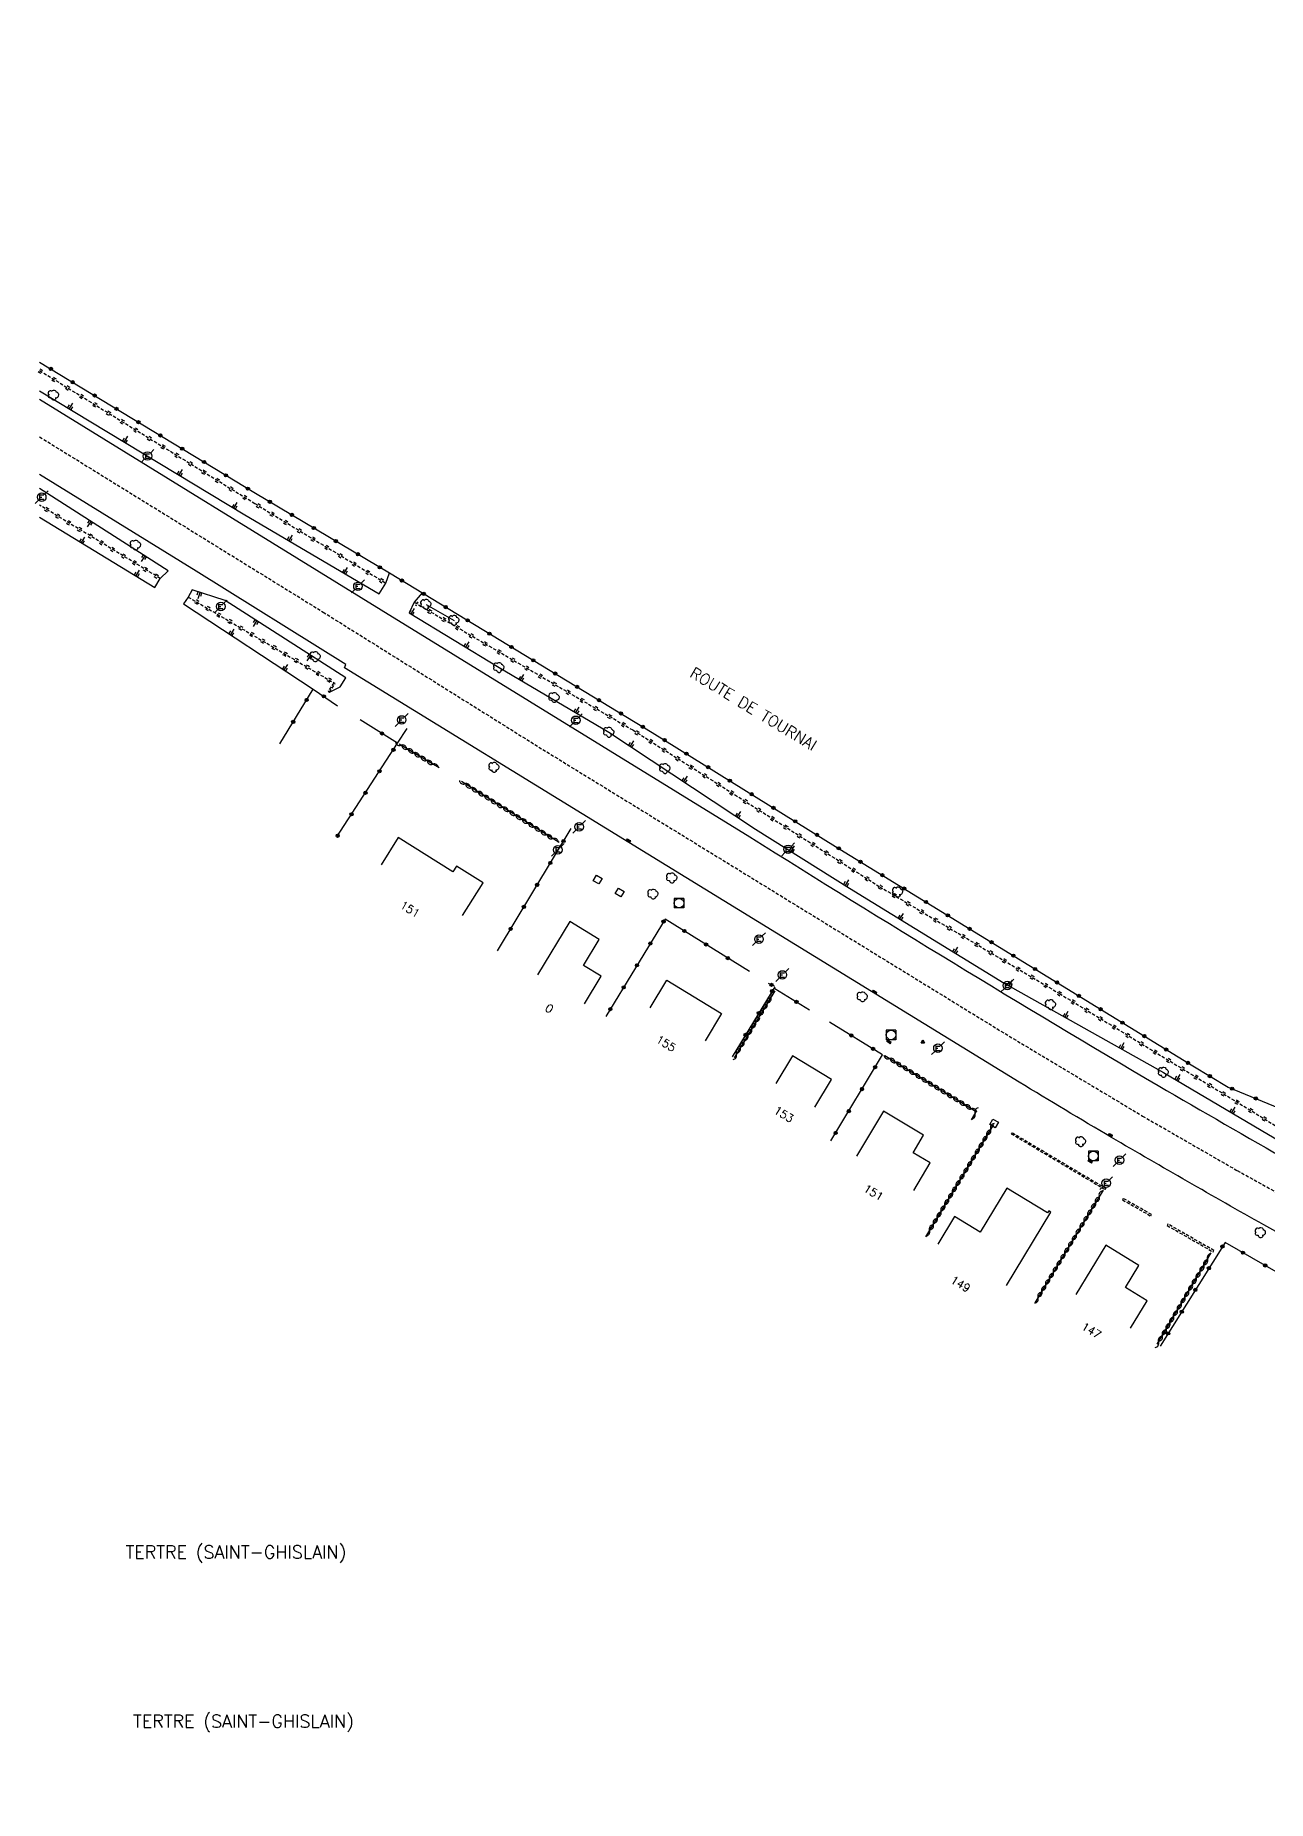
# Model space of a CAD drawing. Header units: millimetres. Extents: x 108999 to 110000, y 127999 to 129001.
# Drawn here: x 108999.3 to 109191.7, y 128724.3 to 129000 of the extents above; entities that cross this region are included whole.
import ezdxf
from ezdxf.enums import TextEntityAlignment as Align

# ---------------------------------------------------------------- set-up
doc = ezdxf.new("R2010")
doc.units = ezdxf.units.MM
doc.linetypes.add('DASHED', pattern=[0.75, 0.5, -0.25])
doc.layers.get('0').update_dxf_attribs({"linetype": 'CONTINUOUS'})
for name, color, linetype in [('W0001', 6, 'DASHED'), ('W0008', 7, 'CONTINUOUS'), ('W0100', 7, 'CONTINUOUS'), ('W0112', 1, 'DASHED'), ('W0211', 2, 'CONTINUOUS'), ('W0220', 5, 'DASHED'), ('W0300', 7, 'CONTINUOUS'), ('W0302', 3, 'CONTINUOUS'), ('W0310', 3, 'CONTINUOUS'), ('W0322', 7, 'CONTINUOUS'), ('W0400', 7, 'CONTINUOUS'), ('W0420', 7, 'CONTINUOUS'), ('W0471', 7, 'CONTINUOUS'), ('W0851', 7, 'CONTINUOUS'), ('W0980', 7, 'CONTINUOUS'), ('W0989', 7, 'CONTINUOUS'), ('W0991', 7, 'CONTINUOUS')]:
    doc.layers.add(name, color=color, linetype=linetype)
doc.styles.get("Standard").update_dxf_attribs({"font": 'romans.shx', "width": 0.85})

# ---------------------------------------------------------------- blocks, each defined once
blk = doc.blocks.new('T300')
for p, q in [((-0.8, 0.51), (-0.86, 0.34)), ((-0.86, 0.34), (-0.86, 0.17)), ((-0.86, 0.17), (-0.74, 0.06)), ((-0.69, 0.63), (-0.8, 0.51)), ((-0.8, -0.06), (-0.74, 0.06)), ((-0.74, 0.06), (-0.69, 0.11)), ((-0.57, 0.69), (-0.69, 0.63)), ((-0.46, 0.69), (-0.57, 0.69)), ((-0.29, 0.63), (-0.46, 0.69)), ((-0.29, 0.63), (-0.17, 0.74)), ((-0.23, 0.57), (-0.29, 0.63)), ((-0.17, 0.74), (-0.06, 0.8)), ((-0.06, 0.8), (0.06, 0.8)), ((0.06, 0.8), (0.23, 0.74)), ((0.23, 0.74), (0.34, 0.63)), ((0.34, 0.63), (0.4, 0.51)), ((0.46, 0.46), (0.34, 0.46)), ((0.4, 0.51), (0.4, 0.46)), ((0.57, 0.4), (0.46, 0.46)), ((0.57, 0.4), (0.69, 0.29)), ((0.69, 0.29), (0.74, 0.17)), ((0.74, 0.06), (0.69, -0.17)), ((0.74, 0.17), (0.74, 0.06)), ((-0.8, -0.17), (-0.8, -0.06)), ((-0.8, -0.23), (-0.8, -0.17)), ((-0.74, -0.34), (-0.8, -0.23)), ((-0.69, -0.4), (-0.74, -0.34)), ((-0.51, -0.46), (-0.69, -0.4)), ((-0.4, -0.46), (-0.51, -0.46)), ((-0.4, -0.46), (-0.34, -0.46)), ((-0.34, -0.46), (-0.34, -0.4)), ((-0.34, -0.51), (-0.34, -0.46)), ((-0.29, -0.63), (-0.34, -0.51)), ((-0.17, -0.74), (-0.29, -0.63)), ((-0.06, -0.8), (-0.17, -0.74)), ((0.06, -0.8), (-0.06, -0.8)), ((0.17, -0.74), (0.06, -0.8)), ((0.23, -0.69), (0.17, -0.74)), ((0.29, -0.46), (0.23, -0.46)), ((0.29, -0.63), (0.23, -0.69)), ((0.46, -0.4), (0.29, -0.46)), ((0.34, -0.51), (0.29, -0.63)), ((0.34, -0.51), (0.34, -0.46)), ((0.57, -0.34), (0.46, -0.4)), ((0.63, -0.29), (0.57, -0.34)), ((0.69, -0.17), (0.63, -0.29))]:
    blk.add_line(p, q)
blk = doc.blocks.new('T471')
for p, q in [((-0.333334, 0.333334), (-0.333334, -0.333334)), ((-0.333334, 0.333334), (0.333334, 0.333334)), ((-0.333334, 0), (0, 0)), ((0.500001, 0.500001), (1.000002, 1.000002)), ((-0.500001, -0.500001), (-1.000002, -1.000002)), ((-0.333334, -0.333334), (0.333334, -0.333334))]:
    blk.add_line(p, q)
blk.add_ellipse((0, 0), major_axis=(0.471405, 0.471405), ratio=1, start_param=5.4977871438, end_param=11.780972451)
blk = doc.blocks.new('T400')
for p, q in [((-0.15, 0.3), (0.15, 0.3)), ((-0.15, -0.25), (-0.15, 0.3)), ((-0.15, 0.15), (0.15, 0.15)), ((-0.15, 0), (0.15, 0)), ((0.15, 0.3), (0.15, -0.25)), ((-0.15, -0.15), (0.15, -0.15)), ((-0.15, -0.25), (-0.15, -0.3)), ((-0.15, -0.3), (0.15, -0.3)), ((0.15, -0.3), (0.15, -0.25))]:
    blk.add_line(p, q)
blk = doc.blocks.new('T851')
for p, q in [((-0.25, -0.15), (0, 0.32)), ((0, 0.32), (0.25, -0.15)), ((-0.25, -0.15), (0.25, -0.15))]:
    blk.add_line(p, q)
for major_axis in [(-0.106, 0.106), (-0.0354, 0.0354), (-0.0236, 0.0236)]:
    blk.add_ellipse((0, 0), major_axis=major_axis, ratio=1, start_param=3.926991, end_param=10.210176)
blk = doc.blocks.new('T420')
for p, q in [((0.75, 0.75), (-0.75, 0.75)), ((-0.75, 0.75), (-0.75, -0.75)), ((0.75, 0.75), (0.75, -0.75)), ((0.75, -0.75), (-0.75, -0.75))]:
    blk.add_line(p, q)
blk.add_ellipse((0, 0), major_axis=(-0.53, 0.53), ratio=1, start_param=3.926991, end_param=10.210176)
blk = doc.blocks.new('t112o')
at = {"color": 0, "linetype": 'Continuous'}
for p, q in [((-0.5, 0.5), (0.5, 0.5)), ((-0.5, -0.5), (-0.5, 0.5)), ((0.5, 0.5), (0.5, -0.5)), ((0.5, -0.5), (-0.5, -0.5))]:
    blk.add_line(p, q, dxfattribs=at)
blk = doc.blocks.new('t211o')
at = {"color": 0, "linetype": 'Continuous'}
for p, q in [((-0.29, 0.5), (-0.29, 0)), ((0, 1), (0, 0)), ((0.29, 0.5), (0.29, 0))]:
    blk.add_line(p, q, dxfattribs=at)
blk = doc.blocks.new('t310o')
at = {"color": 0, "linetype": 'Continuous'}
for centre, start, end in [((-0.5, 0.38), 216.8699, 323.1304), ((0.5, -0.37), 36.8699, 143.1303)]:
    blk.add_arc(centre, 0.625, start, end, dxfattribs=at)
blk = doc.blocks.new('t322o')
at = {"color": 0, "linetype": 'Continuous'}
for radius in [0.25, 0.15]:
    blk.add_circle((0, 0), radius, dxfattribs=at)

msp = doc.modelspace()

# ---------------------------------------------------------------- linework, layer by layer
at = {"layer": 'W0001'}
msp.add_lwpolyline([(109000, 128937.28), (109044.26, 128909.93), (109078.54, 128888.48), (109150.72, 128844.09), (109172.19, 128831.23), (109186.98, 128822.7), (109214.31, 128807.51), (109246.57, 128789.75), (109270.73, 128776.32), (109317.5, 128750.63), (109343.66, 128736.23), (109354.65, 128730.18), (109359.06, 128727.76)], dxfattribs=at)
at = {"layer": 'W0008', "flags": 128}
for points in [[(109000, 128943.19), (109053.34, 128910.28), (109110.86, 128874.83, 0.007), (109174.65, 128835.97, 0.0022), (109195.39, 128824.02), (109213.14, 128814.19), (109220.57, 128810.17), (109220.94, 128810.81, 0.0218), (109231.72, 128813.75, 0.0705), (109238.46, 128820.55), (109255.26, 128850.21), (109262.45, 128862.8, 0.0532), (109267.42, 128876.12, 0.0559), (109268.23, 128884.47, 0.084666), (109264.51, 128901.01), (109250.17, 128930.37), (109233.16, 128965.17), (109216.07, 129000)], [(109354.22, 128724.3), (109320.12, 128743.11), (109302.57, 128752.75), (109275.33, 128767.75), (109238.52, 128788.1), (109203.64, 128807.32), (109191.12, 128814.21, -0.0036), (109167.33, 128827.89, -0.0048), (109152.92, 128836.54), (109092.01, 128873.95), (109047.62, 128901.24), (109047.82, 128901.74), (109024.44, 128916.31), (109000, 128931.41)]]:
    msp.add_lwpolyline(points, format="xyb", dxfattribs=at)
at = {"layer": 'W0100'}
for points in [[(109066.04, 128862.52), (109069.24, 128867.64), (109065.08, 128870.24), (109064.53, 128869.36), (109055.98, 128874.72), (109053.32, 128870.48)], [(109085.09, 128848.77), (109087.69, 128853.05), (109084.89, 128854.75), (109087.35, 128858.81), (109082.77, 128861.6), (109077.71, 128853.26)], [(109095.32, 128848.13), (109097.9, 128852.42), (109106.47, 128847.26), (109103.89, 128842.98)], [(109136.47, 128819.61), (109139.04, 128823.9), (109136.37, 128825.5), (109138.01, 128828.25), (109131.73, 128832.01), (109127.52, 128824.97)], [(109150.96, 128804.74), (109157.88, 128816.2), (109157.55, 128816.44), (109157.34, 128816.1), (109150.98, 128819.95), (109146.83, 128813.08), (109142.81, 128815.51), (109140.22, 128811.23)]]:
    msp.add_lwpolyline(points, dxfattribs=at)
at = {"layer": 'W0100', "flags": 128}
for points in [[(109121.05, 128832.63), (109123.64, 128836.91), (109117.56, 128840.61), (109114.96, 128836.33)], [(109170.31, 128798.12), (109172.91, 128802.39), (109169.53, 128804.45), (109171.63, 128807.9), (109166.46, 128811.05), (109161.76, 128803.33)]]:
    msp.add_lwpolyline(points, dxfattribs=at)
at = {"layer": 'W0112'}
for points in [[(109045.92, 128898.89), (109045.03, 128897.58), (109045.24, 128897.44), (109046.13, 128898.75)], [(109166.31, 128819.73), (109151.75, 128828.39), (109151.87, 128828.61), (109166.44, 128819.94)], [(109173.59, 128815.83), (109169.17, 128818.36), (109169.05, 128818.14), (109173.47, 128815.62)], [(109183.34, 128810.22), (109176.16, 128814.35), (109176.03, 128814.13), (109183.22, 128810)]]:
    msp.add_lwpolyline(points, close=True, dxfattribs=at)
at = {"layer": 'W0211', "flags": 128}
for points in [[(109000, 128944.5), (109032.06, 128925.1), (109052.99, 128912.79), (109054.06, 128914.44), (109054.61, 128916.04)], [(109045.24, 128897.44), (109046.95, 128898.27), (109047.79, 128899.64), (109028.95, 128911.73), (109023.8, 128913.41), (109023.19, 128912.28)], [(109059.71, 128912.94), (109058.5, 128911.45), (109057.72, 128909.79), (109071.73, 128901.25), (109088.89, 128891.16), (109111.78, 128876.01), (109126.42, 128866.83), (109150.6, 128851.96), (109175.47, 128838.04), (109193.86, 128827.16), (109194.5, 128827.87)]]:
    msp.add_lwpolyline(points, dxfattribs=at)
at = {"layer": 'W0211'}
for points in [[(109018.83, 128915.19), (109020.07, 128916.37), (109000, 128929.24)], [(109000, 128924.73), (109017.98, 128913.79), (109018.83, 128915.19)], [(109023.19, 128912.28), (109022.49, 128911.21), (109042.73, 128897.9)]]:
    msp.add_lwpolyline(points, dxfattribs=at)
at = {"layer": 'W0220'}
for p, q in [((108999.78, 128947.5), (108999.99, 128947.36)), ((108999.99, 128947.36), (109000.2, 128947.23)), ((109000, 128947.65), (109033.62, 128926.87)), ((109000.04, 128947.92), (109000.25, 128947.79)), ((109000.25, 128947.79), (109000.47, 128947.66)), ((109001.91, 128946.18), (109002.12, 128946.05)), ((109002.17, 128946.61), (109002.38, 128946.47)), ((109002.38, 128946.47), (109002.59, 128946.34)), ((109002.12, 128946.05), (109002.33, 128945.92)), ((109004.03, 128944.87), (109004.24, 128944.73)), ((109004.24, 128944.73), (109004.46, 128944.6)), ((109004.3, 128945.29), (109004.51, 128945.16)), ((109004.51, 128945.16), (109004.72, 128945.03)), ((109006.16, 128943.55), (109006.37, 128943.42)), ((109006.37, 128943.42), (109006.58, 128943.29)), ((109006.42, 128943.98), (109006.63, 128943.85)), ((109006.63, 128943.85), (109006.85, 128943.71)), ((109008.29, 128942.24), (109008.5, 128942.1)), ((109008.5, 128942.1), (109008.71, 128941.97)), ((109008.55, 128942.66), (109008.76, 128942.53)), ((109008.76, 128942.53), (109008.97, 128942.4)), ((109010.41, 128940.92), (109010.62, 128940.79)), ((109010.62, 128940.79), (109010.84, 128940.66)), ((109010.67, 128941.35), (109010.89, 128941.22)), ((109010.89, 128941.22), (109011.1, 128941.08)), ((109012.54, 128939.61), (109012.75, 128939.48)), ((109012.75, 128939.48), (109012.96, 128939.34)), ((109012.8, 128940.03), (109013.01, 128939.9)), ((109013.01, 128939.9), (109013.23, 128939.77)), ((109014.66, 128938.29), (109014.88, 128938.16)), ((109014.88, 128938.16), (109015.09, 128938.03)), ((109014.93, 128938.72), (109015.14, 128938.59)), ((109015.14, 128938.59), (109015.35, 128938.46)), ((109016.79, 128936.98), (109017, 128936.85)), ((109017, 128936.85), (109017.22, 128936.71)), ((109017.05, 128937.4), (109017.27, 128937.27)), ((109017.27, 128937.27), (109017.48, 128937.14)), ((109018.92, 128935.66), (109019.13, 128935.53)), ((109019.13, 128935.53), (109019.34, 128935.4)), ((109019.18, 128936.09), (109019.39, 128935.96)), ((109019.39, 128935.96), (109019.61, 128935.83)), ((109021.04, 128934.35), (109021.26, 128934.22)), ((109021.26, 128934.22), (109021.47, 128934.09)), ((109021.31, 128934.77), (109021.52, 128934.64)), ((109021.52, 128934.64), (109021.73, 128934.51)), ((109023.17, 128933.03), (109023.38, 128932.9)), ((109023.38, 128932.9), (109023.6, 128932.77)), ((109023.43, 128933.46), (109023.65, 128933.33)), ((109023.65, 128933.33), (109023.86, 128933.2)), ((109025.3, 128931.72), (109025.51, 128931.59)), ((109025.51, 128931.59), (109025.72, 128931.46)), ((109025.56, 128932.14), (109025.77, 128932.01)), ((109025.77, 128932.01), (109025.98, 128931.88)), ((109027.42, 128930.4), (109027.64, 128930.27)), ((109027.64, 128930.27), (109027.85, 128930.14)), ((109027.69, 128930.83), (109027.9, 128930.7)), ((109027.9, 128930.7), (109028.11, 128930.57)), ((109029.81, 128929.52), (109030.02, 128929.38)), ((109029.55, 128929.09), (109029.76, 128928.96)), ((109029.76, 128928.96), (109029.97, 128928.83)), ((109030.02, 128929.38), (109030.24, 128929.25)), ((109031.68, 128927.78), (109031.89, 128927.64)), ((109031.89, 128927.64), (109032.1, 128927.51)), ((109031.94, 128928.2), (109032.15, 128928.07)), ((109032.15, 128928.07), (109032.36, 128927.94)), ((109033.62, 128926.87), (109054.06, 128914.44)), ((109034.07, 128926.89), (109034.28, 128926.76)), ((109034.28, 128926.76), (109034.49, 128926.63)), ((109000.76, 128925.88), (109000.97, 128925.75)), ((109000.97, 128925.75), (109001.19, 128925.62)), ((109001.02, 128926.31), (109001.23, 128926.18)), ((109001.23, 128926.18), (109001.45, 128926.05)), ((109002.47, 128924.84), (109002.68, 128924.71)), ((109002.68, 128924.71), (109002.9, 128924.58)), ((109002.73, 128925.27), (109002.94, 128925.14)), ((109002.94, 128925.14), (109003.16, 128925.01)), ((109004.44, 128924.23), (109004.65, 128924.1)), ((109004.65, 128924.1), (109004.87, 128923.97)), ((109033.81, 128926.46), (109034.02, 128926.33)), ((109034.02, 128926.33), (109034.23, 128926.2)), ((109035.94, 128925.16), (109036.15, 128925.03)), ((109036.15, 128925.03), (109036.37, 128924.9)), ((109036.2, 128925.59), (109036.41, 128925.46)), ((109036.41, 128925.46), (109036.63, 128925.33)), ((109038.34, 128924.29), (109038.55, 128924.16)), ((109038.55, 128924.16), (109038.76, 128924.03)), ((109004.18, 128923.8), (109004.39, 128923.67)), ((109004.39, 128923.67), (109004.61, 128923.54)), ((109005.89, 128922.76), (109006.1, 128922.63)), ((109006.1, 128922.63), (109006.31, 128922.5)), ((109006.15, 128923.19), (109006.36, 128923.06)), ((109006.36, 128923.06), (109006.57, 128922.93)), ((109007.6, 128921.72), (109007.81, 128921.59)), ((109007.81, 128921.59), (109008.02, 128921.46)), ((109007.86, 128922.15), (109008.07, 128922.02)), ((109008.07, 128922.02), (109008.28, 128921.89)), ((109038.08, 128923.86), (109038.29, 128923.73)), ((109038.29, 128923.73), (109038.5, 128923.6)), ((109040.21, 128922.56), (109040.43, 128922.43)), ((109040.43, 128922.43), (109040.64, 128922.3)), ((109040.47, 128922.99), (109040.69, 128922.86)), ((109040.69, 128922.86), (109040.9, 128922.73)), ((109042.35, 128921.26), (109042.56, 128921.13)), ((109042.61, 128921.69), (109042.82, 128921.56)), ((109042.82, 128921.56), (109043.04, 128921.43)), ((109009.31, 128920.69), (109009.52, 128920.56)), ((109009.52, 128920.56), (109009.73, 128920.43)), ((109009.57, 128921.11), (109009.78, 128920.98)), ((109009.78, 128920.98), (109009.99, 128920.85)), ((109011.01, 128919.65), (109011.23, 128919.52)), ((109011.23, 128919.52), (109011.44, 128919.39)), ((109011.27, 128920.07), (109011.49, 128919.94)), ((109011.49, 128919.94), (109011.7, 128919.81)), ((109012.72, 128918.61), (109012.94, 128918.48)), ((109012.98, 128919.03), (109013.2, 128918.9)), ((109013.2, 128918.9), (109013.41, 128918.78)), ((109042.56, 128921.13), (109042.78, 128921.01)), ((109044.48, 128919.97), (109044.7, 128919.84)), ((109044.7, 128919.84), (109044.91, 128919.71)), ((109044.74, 128920.39), (109044.96, 128920.26)), ((109044.96, 128920.26), (109045.17, 128920.13)), ((109046.62, 128918.67), (109046.83, 128918.54)), ((109046.83, 128918.54), (109047.05, 128918.41)), ((109046.88, 128919.09), (109047.09, 128918.96)), ((109047.09, 128918.96), (109047.31, 128918.83)), ((109012.94, 128918.48), (109013.15, 128918.35)), ((109014.43, 128917.57), (109014.65, 128917.44)), ((109014.65, 128917.44), (109014.86, 128917.31)), ((109014.69, 128918), (109014.91, 128917.87)), ((109014.91, 128917.87), (109015.12, 128917.74)), ((109016.14, 128916.53), (109016.36, 128916.4)), ((109016.36, 128916.4), (109016.57, 128916.27)), ((109016.4, 128916.96), (109016.62, 128916.83)), ((109016.62, 128916.83), (109016.83, 128916.7)), ((109018.11, 128915.92), (109018.32, 128915.79)), ((109018.32, 128915.79), (109018.54, 128915.66)), ((109048.76, 128917.37), (109048.97, 128917.24)), ((109048.97, 128917.24), (109049.18, 128917.11)), ((109049.02, 128917.79), (109049.23, 128917.66)), ((109049.23, 128917.66), (109049.44, 128917.53)), ((109050.89, 128916.07), (109051.11, 128915.94)), ((109051.11, 128915.94), (109051.32, 128915.81)), ((109051.15, 128916.49), (109051.37, 128916.36)), ((109051.37, 128916.36), (109051.58, 128916.23)), ((109017.85, 128915.49), (109018.06, 128915.36)), ((109018.06, 128915.36), (109018.28, 128915.23)), ((109053.03, 128914.77), (109053.24, 128914.64)), ((109053.24, 128914.64), (109053.45, 128914.51)), ((109053.29, 128915.2), (109053.5, 128915.07)), ((109053.5, 128915.07), (109053.71, 128914.94)), ((109024.43, 128911.26), (109024.21, 128911.39)), ((109024.64, 128911.13), (109024.43, 128911.26)), ((109024.68, 128911.69), (109024.47, 128911.82)), ((109024.9, 128911.56), (109024.68, 128911.69)), ((109026.15, 128910.24), (109025.94, 128910.37)), ((109026.37, 128910.12), (109026.15, 128910.24)), ((109026.41, 128910.67), (109026.19, 128910.8)), ((109026.62, 128910.55), (109026.41, 128910.67)), ((109058.5, 128911.45), (109092.68, 128891.47)), ((109058.63, 128911.08), (109058.85, 128910.95)), ((109058.88, 128911.51), (109059.1, 128911.38)), ((109060.83, 128910.37), (109061.04, 128910.25)), ((109061.04, 128910.25), (109061.26, 128910.12)), ((109027.87, 128909.23), (109027.66, 128909.35)), ((109028.09, 128909.1), (109027.87, 128909.23)), ((109028.13, 128909.66), (109027.91, 128909.78)), ((109028.34, 128909.53), (109028.13, 128909.66)), ((109029.6, 128908.21), (109029.38, 128908.34)), ((109029.81, 128908.08), (109029.6, 128908.21)), ((109029.85, 128908.64), (109029.64, 128908.77)), ((109030.07, 128908.51), (109029.85, 128908.64)), ((109031.57, 128907.63), (109031.36, 128907.75)), ((109031.79, 128907.5), (109031.57, 128907.63)), ((109060.57, 128909.94), (109060.79, 128909.82)), ((109060.79, 128909.82), (109061.01, 128909.69)), ((109062.73, 128908.68), (109062.95, 128908.55)), ((109062.95, 128908.55), (109063.16, 128908.43)), ((109062.98, 128909.11), (109063.2, 128908.99)), ((109063.2, 128908.99), (109063.42, 128908.86)), ((109065.14, 128907.85), (109065.36, 128907.72)), ((109065.36, 128907.72), (109065.57, 128907.6)), ((109031.32, 128907.19), (109031.1, 128907.32)), ((109031.53, 128907.07), (109031.32, 128907.19)), ((109033.04, 128906.18), (109032.83, 128906.31)), ((109033.26, 128906.05), (109033.04, 128906.18)), ((109033.3, 128906.61), (109033.08, 128906.74)), ((109033.51, 128906.48), (109033.3, 128906.61)), ((109034.76, 128905.16), (109034.55, 128905.29)), ((109034.98, 128905.04), (109034.76, 128905.16)), ((109035.02, 128905.59), (109034.8, 128905.72)), ((109035.23, 128905.47), (109035.02, 128905.59)), ((109036.74, 128904.58), (109036.53, 128904.7)), ((109064.89, 128907.42), (109065.11, 128907.29)), ((109065.11, 128907.29), (109065.32, 128907.17)), ((109067.05, 128906.16), (109067.27, 128906.03)), ((109067.27, 128906.03), (109067.48, 128905.91)), ((109067.3, 128906.59), (109067.52, 128906.46)), ((109067.52, 128906.46), (109067.73, 128906.34)), ((109069.21, 128904.9), (109069.42, 128904.77)), ((109069.42, 128904.77), (109069.64, 128904.64)), ((109069.46, 128905.33), (109069.68, 128905.2)), ((109069.68, 128905.2), (109069.89, 128905.08)), ((109036.49, 128904.15), (109036.27, 128904.27)), ((109036.7, 128904.02), (109036.49, 128904.15)), ((109036.96, 128904.45), (109036.74, 128904.58)), ((109038.21, 128903.13), (109037.99, 128903.26)), ((109038.43, 128903), (109038.21, 128903.13)), ((109038.46, 128903.56), (109038.25, 128903.69)), ((109038.68, 128903.43), (109038.46, 128903.56)), ((109039.93, 128902.11), (109039.72, 128902.24)), ((109040.15, 128901.99), (109039.93, 128902.11)), ((109040.19, 128902.55), (109039.97, 128902.67)), ((109040.4, 128902.42), (109040.19, 128902.55)), ((109071.37, 128903.63), (109071.58, 128903.51)), ((109071.58, 128903.51), (109071.8, 128903.38)), ((109071.62, 128904.07), (109071.83, 128903.94)), ((109071.83, 128903.94), (109072.05, 128903.81)), ((109073.52, 128902.37), (109073.74, 128902.25)), ((109073.74, 128902.25), (109073.96, 128902.12)), ((109073.78, 128902.8), (109073.99, 128902.68)), ((109073.99, 128902.68), (109074.21, 128902.55)), ((109041.66, 128901.1), (109041.44, 128901.23)), ((109041.87, 128900.97), (109041.66, 128901.1)), ((109041.91, 128901.53), (109041.69, 128901.66)), ((109042.12, 128901.4), (109041.91, 128901.53)), ((109043.38, 128900.08), (109043.16, 128900.21)), ((109043.59, 128899.96), (109043.38, 128900.08)), ((109043.63, 128900.51), (109043.42, 128900.64)), ((109043.85, 128900.39), (109043.63, 128900.51)), ((109045.1, 128899.07), (109044.89, 128899.19)), ((109045.35, 128899.5), (109045.14, 128899.62)), ((109045.57, 128899.37), (109045.35, 128899.5)), ((109075.68, 128901.11), (109075.9, 128900.99)), ((109075.9, 128900.99), (109076.11, 128900.86)), ((109075.94, 128901.54), (109076.15, 128901.42)), ((109076.15, 128901.42), (109076.37, 128901.29)), ((109077.84, 128899.85), (109078.06, 128899.72)), ((109078.06, 128899.72), (109078.27, 128899.6)), ((109078.09, 128900.28), (109078.31, 128900.16)), ((109078.31, 128900.16), (109078.53, 128900.03)), ((109045.32, 128898.94), (109045.1, 128899.07)), ((109080, 128898.59), (109080.22, 128898.46)), ((109080.22, 128898.46), (109080.43, 128898.34)), ((109080.25, 128899.02), (109080.47, 128898.89)), ((109080.47, 128898.89), (109080.68, 128898.77)), ((109082.16, 128897.33), (109082.37, 128897.2)), ((109082.37, 128897.2), (109082.59, 128897.08)), ((109082.41, 128897.76), (109082.63, 128897.63)), ((109082.63, 128897.63), (109082.84, 128897.51)), ((109084.57, 128896.5), (109084.78, 128896.37)), ((109084.32, 128896.07), (109084.53, 128895.94)), ((109084.53, 128895.94), (109084.75, 128895.81)), ((109084.78, 128896.37), (109085, 128896.25)), ((109086.48, 128894.8), (109086.69, 128894.68)), ((109086.69, 128894.68), (109086.91, 128894.55)), ((109086.73, 128895.24), (109086.94, 128895.11)), ((109086.94, 128895.11), (109087.16, 128894.98)), ((109088.89, 128893.97), (109089.1, 128893.85)), ((109089.1, 128893.85), (109089.32, 128893.72)), ((109088.63, 128893.54), (109088.85, 128893.42)), ((109088.85, 128893.42), (109089.07, 128893.29)), ((109090.79, 128892.28), (109091.01, 128892.16)), ((109091.01, 128892.16), (109091.22, 128892.03)), ((109091.04, 128892.71), (109091.26, 128892.59)), ((109091.26, 128892.59), (109091.48, 128892.46)), ((109092.68, 128891.47), (109131.15, 128867.04)), ((109092.93, 128891.01), (109093.14, 128890.88)), ((109093.2, 128891.43), (109093.41, 128891.3)), ((109093.41, 128891.3), (109093.62, 128891.16)), ((109093.14, 128890.88), (109093.36, 128890.74)), ((109095.04, 128889.67), (109095.26, 128889.54)), ((109095.26, 128889.54), (109095.47, 128889.4)), ((109095.31, 128890.09), (109095.52, 128889.96)), ((109095.52, 128889.96), (109095.73, 128889.82)), ((109097.15, 128888.33), (109097.37, 128888.2)), ((109097.37, 128888.2), (109097.58, 128888.06)), ((109097.42, 128888.75), (109097.63, 128888.62)), ((109097.63, 128888.62), (109097.84, 128888.48)), ((109099.27, 128886.99), (109099.48, 128886.86)), ((109099.48, 128886.86), (109099.69, 128886.72)), ((109099.53, 128887.41), (109099.74, 128887.28)), ((109099.74, 128887.28), (109099.96, 128887.14)), ((109101.38, 128885.65), (109101.59, 128885.52)), ((109101.59, 128885.52), (109101.8, 128885.38)), ((109101.64, 128886.07), (109101.85, 128885.94)), ((109101.85, 128885.94), (109102.07, 128885.8)), ((109103.49, 128884.31), (109103.7, 128884.18)), ((109103.7, 128884.18), (109103.91, 128884.04)), ((109103.75, 128884.73), (109103.97, 128884.6)), ((109103.97, 128884.6), (109104.18, 128884.46)), ((109105.6, 128882.97), (109105.81, 128882.84)), ((109105.81, 128882.84), (109106.02, 128882.7)), ((109105.86, 128883.39), (109106.08, 128883.26)), ((109106.08, 128883.26), (109106.29, 128883.12)), ((109107.71, 128881.63), (109107.92, 128881.5)), ((109107.92, 128881.5), (109108.13, 128881.36)), ((109107.98, 128882.05), (109108.19, 128881.92)), ((109108.19, 128881.92), (109108.4, 128881.78)), ((109109.82, 128880.29), (109110.03, 128880.16)), ((109110.03, 128880.16), (109110.24, 128880.02)), ((109110.09, 128880.71), (109110.3, 128880.58)), ((109110.3, 128880.58), (109110.51, 128880.44)), ((109111.93, 128878.95), (109112.14, 128878.82)), ((109112.14, 128878.82), (109112.35, 128878.68)), ((109112.2, 128879.37), (109112.41, 128879.24)), ((109112.41, 128879.24), (109112.62, 128879.1)), ((109114.04, 128877.61), (109114.25, 128877.48)), ((109114.25, 128877.48), (109114.46, 128877.34)), ((109114.31, 128878.03), (109114.52, 128877.9)), ((109114.52, 128877.9), (109114.73, 128877.76)), ((109116.15, 128876.27), (109116.36, 128876.14)), ((109116.36, 128876.14), (109116.57, 128876)), ((109116.42, 128876.69), (109116.63, 128876.56)), ((109116.63, 128876.56), (109116.84, 128876.42)), ((109118.26, 128874.93), (109118.47, 128874.8)), ((109118.47, 128874.8), (109118.68, 128874.66)), ((109118.53, 128875.35), (109118.74, 128875.22)), ((109118.74, 128875.22), (109118.95, 128875.08)), ((109120.37, 128873.59), (109120.58, 128873.46)), ((109120.58, 128873.46), (109120.79, 128873.32)), ((109120.64, 128874.01), (109120.85, 128873.88)), ((109120.85, 128873.88), (109121.06, 128873.74)), ((109122.48, 128872.25), (109122.69, 128872.12)), ((109122.69, 128872.12), (109122.9, 128871.98)), ((109122.75, 128872.67), (109122.96, 128872.54)), ((109122.96, 128872.54), (109123.17, 128872.4)), ((109124.59, 128870.91), (109124.8, 128870.78)), ((109124.8, 128870.78), (109125.01, 128870.64)), ((109124.86, 128871.33), (109125.07, 128871.2)), ((109125.07, 128871.2), (109125.28, 128871.06)), ((109126.7, 128869.57), (109126.91, 128869.44)), ((109126.91, 128869.44), (109127.12, 128869.3)), ((109126.97, 128869.99), (109127.18, 128869.86)), ((109127.18, 128869.86), (109127.39, 128869.72)), ((109128.81, 128868.23), (109129.02, 128868.1)), ((109129.02, 128868.1), (109129.23, 128867.96)), ((109129.08, 128868.65), (109129.29, 128868.52)), ((109129.29, 128868.52), (109129.5, 128868.38)), ((109130.92, 128866.89), (109131.01, 128866.83)), ((109131.02, 128866.83), (109131.14, 128866.76)), ((109131.14, 128866.76), (109131.36, 128866.63)), ((109131.15, 128867.04), (109159.22, 128850.35)), ((109131.19, 128867.31), (109131.28, 128867.26)), ((109131.28, 128867.26), (109131.4, 128867.19)), ((109131.4, 128867.19), (109131.61, 128867.06)), ((109133.08, 128865.61), (109133.29, 128865.48)), ((109133.29, 128865.48), (109133.51, 128865.35)), ((109133.33, 128866.04), (109133.55, 128865.91)), ((109133.55, 128865.91), (109133.76, 128865.78)), ((109135.23, 128864.33), (109135.44, 128864.2)), ((109135.44, 128864.2), (109135.66, 128864.07)), ((109135.48, 128864.76), (109135.7, 128864.63)), ((109135.7, 128864.63), (109135.91, 128864.5)), ((109137.63, 128863.48), (109137.85, 128863.35)), ((109137.85, 128863.35), (109138.06, 128863.23)), ((109137.37, 128863.05), (109137.59, 128862.92)), ((109137.59, 128862.92), (109137.8, 128862.8)), ((109139.52, 128861.77), (109139.74, 128861.65)), ((109139.74, 128861.65), (109139.95, 128861.52)), ((109139.78, 128862.2), (109139.99, 128862.08)), ((109139.99, 128862.08), (109140.21, 128861.95)), ((109141.93, 128860.93), (109142.14, 128860.8)), ((109142.14, 128860.8), (109142.36, 128860.67)), ((109141.67, 128860.5), (109141.89, 128860.37)), ((109141.89, 128860.37), (109142.1, 128860.24)), ((109143.82, 128859.22), (109144.04, 128859.09)), ((109144.04, 128859.09), (109144.25, 128858.96)), ((109144.08, 128859.65), (109144.29, 128859.52)), ((109144.29, 128859.52), (109144.51, 128859.39)), ((109145.97, 128857.94), (109146.19, 128857.81)), ((109146.23, 128858.37), (109146.44, 128858.24)), ((109146.44, 128858.24), (109146.66, 128858.12)), ((109146.19, 128857.81), (109146.4, 128857.69)), ((109148.12, 128856.66), (109148.33, 128856.54)), ((109148.33, 128856.54), (109148.55, 128856.41)), ((109148.37, 128857.09), (109148.59, 128856.97)), ((109148.59, 128856.97), (109148.8, 128856.84)), ((109150.27, 128855.39), (109150.48, 128855.26)), ((109150.48, 128855.26), (109150.7, 128855.13)), ((109150.52, 128855.82), (109150.74, 128855.69)), ((109150.74, 128855.69), (109150.95, 128855.56)), ((109152.42, 128854.11), (109152.63, 128853.98)), ((109152.63, 128853.98), (109152.85, 128853.85)), ((109152.67, 128854.54), (109152.89, 128854.41)), ((109152.89, 128854.41), (109153.1, 128854.28)), ((109154.57, 128852.83), (109154.78, 128852.7)), ((109154.78, 128852.7), (109155, 128852.58)), ((109154.82, 128853.26), (109155.04, 128853.13)), ((109155.04, 128853.13), (109155.25, 128853)), ((109156.71, 128851.55), (109156.93, 128851.43)), ((109156.93, 128851.43), (109157.14, 128851.3)), ((109156.97, 128851.98), (109157.19, 128851.86)), ((109157.19, 128851.86), (109157.4, 128851.73)), ((109158.86, 128850.28), (109159.08, 128850.15)), ((109159.08, 128850.15), (109159.09, 128850.14)), ((109159.09, 128850.14), (109159.29, 128850.02)), ((109159.12, 128850.71), (109159.33, 128850.58)), ((109159.22, 128850.35), (109194.66, 128828.68)), ((109159.33, 128850.58), (109159.35, 128850.57)), ((109159.35, 128850.57), (109159.55, 128850.45)), ((109161, 128848.98), (109161.21, 128848.85)), ((109161.21, 128848.85), (109161.42, 128848.71)), ((109161.26, 128849.4), (109161.47, 128849.27)), ((109161.47, 128849.27), (109161.68, 128849.14)), ((109163.13, 128847.67), (109163.34, 128847.54)), ((109163.34, 128847.54), (109163.55, 128847.41)), ((109163.39, 128848.1), (109163.6, 128847.97)), ((109163.6, 128847.97), (109163.82, 128847.84)), ((109165.26, 128846.37), (109165.47, 128846.24)), ((109165.47, 128846.24), (109165.69, 128846.11)), ((109165.52, 128846.79), (109165.74, 128846.66)), ((109165.74, 128846.66), (109165.95, 128846.53)), ((109167.39, 128845.06), (109167.61, 128844.93)), ((109167.61, 128844.93), (109167.82, 128844.8)), ((109167.65, 128845.49), (109167.87, 128845.36)), ((109167.87, 128845.36), (109168.08, 128845.23)), ((109169.79, 128844.18), (109170, 128844.05)), ((109170, 128844.05), (109170.21, 128843.92)), ((109169.53, 128843.76), (109169.74, 128843.63)), ((109169.74, 128843.63), (109169.95, 128843.5)), ((109171.66, 128842.45), (109171.87, 128842.32)), ((109171.87, 128842.32), (109172.09, 128842.19)), ((109171.92, 128842.88), (109172.13, 128842.75)), ((109172.13, 128842.75), (109172.35, 128842.62)), ((109174.05, 128841.58), (109174.27, 128841.45)), ((109174.27, 128841.45), (109174.48, 128841.32)), ((109173.79, 128841.15), (109174.01, 128841.02)), ((109174.01, 128841.02), (109174.22, 128840.89)), ((109175.93, 128839.85), (109176.14, 128839.71)), ((109176.14, 128839.71), (109176.35, 128839.58)), ((109176.19, 128840.27), (109176.4, 128840.14)), ((109176.4, 128840.14), (109176.61, 128840.01)), ((109178.06, 128838.54), (109178.27, 128838.41)), ((109178.32, 128838.97), (109178.53, 128838.84)), ((109178.53, 128838.84), (109178.75, 128838.71)), ((109178.27, 128838.41), (109178.48, 128838.28)), ((109180.19, 128837.24), (109180.4, 128837.11)), ((109180.4, 128837.11), (109180.62, 128836.98)), ((109180.45, 128837.66), (109180.66, 128837.53)), ((109180.66, 128837.53), (109180.88, 128837.4)), ((109182.32, 128835.93), (109182.54, 128835.8)), ((109182.54, 128835.8), (109182.75, 128835.67)), ((109182.58, 128836.36), (109182.8, 128836.23)), ((109182.8, 128836.23), (109183.01, 128836.1)), ((109184.46, 128834.63), (109184.67, 128834.5)), ((109184.67, 128834.5), (109184.88, 128834.37)), ((109184.72, 128835.05), (109184.93, 128834.92)), ((109184.93, 128834.92), (109185.14, 128834.79)), ((109186.59, 128833.32), (109186.8, 128833.19)), ((109186.8, 128833.19), (109187.02, 128833.06)), ((109186.85, 128833.75), (109187.06, 128833.62)), ((109187.06, 128833.62), (109187.28, 128833.49)), ((109188.72, 128832.02), (109188.93, 128831.89)), ((109188.93, 128831.89), (109189.15, 128831.76)), ((109188.98, 128832.45), (109189.2, 128832.32)), ((109189.2, 128832.32), (109189.41, 128832.18)), ((109190.85, 128830.71), (109191.07, 128830.58)), ((109191.07, 128830.58), (109191.28, 128830.45)), ((109191.12, 128831.14), (109191.33, 128831.01)), ((109191.33, 128831.01), (109191.54, 128830.88))]:
    msp.add_line(p, q, dxfattribs=at)
for points in [[(109018.83, 128915.19), (109000, 128926.63)], [(109023.19, 128912.28), (109045.92, 128898.89)]]:
    msp.add_lwpolyline(points, dxfattribs=at)
at = {"layer": 'W0302', "flags": 128}
msp.add_lwpolyline([(109060.35, 128911.13), (109064.72, 128908.63)], dxfattribs=at)
at = {"layer": 'W0310', "flags": 128}
for points in [[(109062.39, 128885.58), (109056.14, 128889.31)], [(109081.1, 128873.94), (109065.86, 128883.45)], [(109145.47, 128830.64), (109146.2, 128831.9), (109131.94, 128840.65)], [(109174.47, 128795.58), (109182.92, 128809.88)]]:
    msp.add_lwpolyline(points, dxfattribs=at)
at = {"layer": 'W0310'}
for points in [[(109114.77, 128850.78), (109108.41, 128840.32)], [(109148.91, 128829.89), (109138.32, 128812.37)], [(109166.03, 128819.67), (109155.39, 128802.06)]]:
    msp.add_lwpolyline(points, dxfattribs=at)
at = {"layer": 'W0322'}
msp.add_line((109055.9, 128889.45), (109050.06, 128893.09), dxfattribs=at)
at = {"layer": 'W0322', "flags": 128}
for points in [[(109000, 128948.97), (109033.71, 128928.48), (109054.61, 128916.04), (109095.64, 128891.14), (109124.26, 128873.34), (109180.05, 128839.05), (109185.58, 128835.74), (109194.43, 128832.1), (109195.27, 128832.8), (109200.68, 128841.21)], [(109037.52, 128889.37), (109042.73, 128897.9), (109046.53, 128895.31)], [(109071.49, 128857.03), (109082.98, 128876.15)], [(109110.85, 128853.78), (109097.66, 128861.99), (109088.41, 128846.76)], [(109114.71, 128851.49), (109113.82, 128851.94)], [(109114.76, 128851.15), (109120.2, 128847.8)], [(109123.55, 128827.35), (109131.61, 128840.8), (109123.32, 128845.91)], [(109208.95, 128780.23), (109216.31, 128793.54), (109185.07, 128811.5), (109174.95, 128795.29)]]:
    msp.add_lwpolyline(points, dxfattribs=at)
at = {"layer": 'W0322'}
for points in [[(109046.41, 128874.81), (109055.9, 128889.45), (109057.41, 128891.77)], [(109114.76, 128851.4), (109108.13, 128840.49)]]:
    msp.add_lwpolyline(points, dxfattribs=at)

# ---------------------------------------------------------------- block references
at = {"layer": 'W0112'}
for p, rotation in [((109087.13, 128868.15), 329.4951407107424), ((109090.56, 128866.13), 149.4951407105621), ((109149.01, 128830.07), 329.245974094962)]:
    msp.add_blockref('t112o', p, dxfattribs=dict(at, rotation=rotation))
at = {"layer": 'W0211'}
for p, rotation in [((109004.62, 128941.7), 328.8202998199678), ((109013.18, 128936.52), 328.8202998199678), ((109021.73, 128931.35), 328.8202998199678), ((109030.29, 128926.17), 328.8202998199678), ((109008.04, 128924.08), 147.3373311327432), ((109006.47, 128920.79), 328.7051402136204), ((109038.9, 128921.08), 329.5481902838226), ((109016.46, 128918.69), 147.3373311327432), ((109015.02, 128915.6), 328.7051402136204), ((109047.52, 128916.01), 329.5481902838226), ((109025.05, 128913), 161.8791267188567), ((109057.94, 128909.65), 328.6542760652843), ((109033.92, 128908.54), 147.3250988596543), ((109029.78, 128906.42), 326.6620326914033), ((109066.48, 128904.45), 328.6542760652843), ((109042.33, 128903.15), 147.3250988596543), ((109038.14, 128900.92), 326.6620326914033), ((109075.05, 128899.3), 329.5451910327839), ((109083.67, 128894.23), 329.5451910327839), ((109092.18, 128888.98), 326.5105446960595), ((109100.52, 128883.46), 326.5105446960595), ((109108.86, 128877.95), 326.5105446960595), ((109117.29, 128872.56), 327.8994020923348), ((109125.76, 128867.25), 327.8994020923348), ((109134.27, 128862), 328.3993599338282), ((109142.79, 128856.76), 328.3993599338282), ((109151.33, 128851.55), 330.7752348862235), ((109160.05, 128846.67), 330.7752348862235), ((109168.78, 128841.79), 330.7752348862235), ((109177.48, 128836.85), 329.3722299504424), ((109186.08, 128831.76), 329.3722299504424)]:
    msp.add_blockref('t211o', p, dxfattribs=dict(at, rotation=rotation))
at = {"layer": 'W0300'}
for p in [(109002.21, 128943.8), (109015.01, 128920.38), (109060.35, 128911.13), (109064.72, 128908.63), (109043.06, 128902.96), (109071.73, 128901.26), (109080.36, 128896.58), (109088.89, 128891.16), (109070.97, 128885.67), (109097.65, 128885.49), (109098.74, 128868.4), (109095.8, 128865.88), (109133.99, 128866.21), (109128.48, 128849.84), (109157.87, 128848.61), (109175.47, 128838.04), (109162.56, 128827.22), (109190.62, 128813.01)]:
    msp.add_blockref('T300', p, dxfattribs=at)
at = {"layer": 'W0310'}
for p, rotation in [((109056.44, 128889.13), 149.1491312986795), ((109057.43, 128888.54), 149.1491312986795), ((109058.42, 128887.95), 149.1491312986795), ((109059.41, 128887.36), 149.1491312986795), ((109060.4, 128886.76), 149.1491312986795), ((109061.4, 128886.17), 149.1491312986795), ((109066.4, 128883.11), 148.0447450004016), ((109067.38, 128882.49), 148.0447450004016), ((109068.36, 128881.88), 148.0447450004016), ((109069.34, 128881.27), 148.0447450004016), ((109070.32, 128880.66), 148.0447450004016), ((109071.3, 128880.05), 148.0447450004016), ((109072.28, 128879.44), 148.0447450004016), ((109073.26, 128878.83), 148.0447450004016), ((109074.24, 128878.22), 148.0447450004016), ((109075.22, 128877.6), 148.0447450004016), ((109076.2, 128876.99), 148.0447450004016), ((109077.18, 128876.38), 148.0447450004016), ((109078.16, 128875.77), 148.0447450004016), ((109079.14, 128875.16), 148.0447450004016), ((109080.12, 128874.55), 148.0447450004016), ((109113.57, 128848.81), 238.6957835919319), ((109114.17, 128849.79), 238.6957835919319), ((109111.77, 128845.85), 238.6957835919319), ((109112.37, 128846.83), 238.6957835919319), ((109112.97, 128847.82), 238.6957835919319), ((109110.57, 128843.87), 238.6957835919319), ((109111.17, 128844.86), 238.6957835919319), ((109108.77, 128840.91), 238.6957835919319), ((109109.37, 128841.9), 238.6957835919319), ((109109.97, 128842.89), 238.6957835919319), ((109132.68, 128840.2), 148.4578833746627), ((109133.66, 128839.6), 148.4578833746627), ((109134.65, 128838.99), 148.4578833746627), ((109135.63, 128838.39), 148.4578833746627), ((109136.62, 128837.79), 148.4578833746627), ((109137.6, 128837.18), 148.4578833746627), ((109138.58, 128836.58), 148.4578833746627), ((109139.57, 128835.97), 148.4578833746627), ((109140.55, 128835.37), 148.4578833746627), ((109141.54, 128834.76), 148.4578833746627), ((109142.52, 128834.16), 148.4578833746627), ((109143.51, 128833.56), 148.4578833746627), ((109144.49, 128832.95), 148.4578833746627), ((109145.47, 128832.35), 148.4578833746627), ((109146.04, 128831.64), 59.97016661233889), ((109147.29, 128827.2), 238.8521876140356), ((109147.88, 128828.19), 238.8521876140356), ((109148.48, 128829.18), 238.8521876140356), ((109145.49, 128824.24), 238.8521876140356), ((109146.09, 128825.23), 238.8521876140356), ((109146.69, 128826.21), 238.8521876140356), ((109143.7, 128821.27), 238.8521876140356), ((109144.3, 128822.26), 238.8521876140356), ((109144.9, 128823.25), 238.8521876140356), ((109141.91, 128818.31), 238.8521876140356), ((109142.51, 128819.29), 238.8521876140356), ((109143.1, 128820.28), 238.8521876140356), ((109165.43, 128818.68), 238.852187614071), ((109140.71, 128816.33), 238.8521876140356), ((109141.31, 128817.32), 238.8521876140356), ((109163.64, 128815.72), 238.852187614071), ((109164.23, 128816.7), 238.852187614071), ((109164.83, 128817.69), 238.852187614071), ((109138.92, 128813.36), 238.8521876140356), ((109139.52, 128814.35), 238.8521876140356), ((109140.12, 128815.34), 238.8521876140356), ((109161.84, 128812.75), 238.852187614071), ((109162.44, 128813.74), 238.852187614071), ((109163.04, 128814.73), 238.852187614071), ((109160.65, 128810.77), 238.852187614071), ((109161.25, 128811.76), 238.852187614071), ((109158.86, 128807.81), 238.852187614071), ((109159.45, 128808.8), 238.852187614071), ((109160.05, 128809.78), 238.852187614071), ((109181.75, 128807.89), 59.4048664036727), ((109182.34, 128808.88), 59.4048664036727), ((109157.06, 128804.84), 238.852187614071), ((109157.66, 128805.83), 238.852187614071), ((109158.26, 128806.82), 238.852187614071), ((109179.98, 128804.91), 59.4048664036727), ((109180.57, 128805.9), 59.4048664036727), ((109181.16, 128806.89), 59.4048664036727), ((109155.87, 128802.86), 238.852187614071), ((109156.47, 128803.85), 238.852187614071), ((109178.22, 128801.92), 59.4048664036727), ((109178.81, 128802.92), 59.4048664036727), ((109179.4, 128803.91), 59.4048664036727), ((109177.04, 128799.93), 59.4048664036727), ((109177.63, 128800.93), 59.4048664036727), ((109175.28, 128796.95), 59.4048664036727), ((109175.87, 128797.95), 59.4048664036727), ((109176.46, 128798.94), 59.4048664036727), ((109174.69, 128795.96), 59.4048664036727)]:
    msp.add_blockref('t310o', p, dxfattribs=dict(at, rotation=rotation))
at = {"layer": 'W0322'}
for p, rotation in [((109001.76, 128947.9), 328.7138126573775), ((109005.17, 128945.82), 328.7138126573775), ((109008.59, 128943.75), 328.7138126573775), ((109012.01, 128941.67), 328.7138126573775), ((109015.43, 128939.59), 328.7138126573775), ((109018.85, 128937.51), 328.7138126573775), ((109022.27, 128935.44), 328.7138126573775), ((109025.68, 128933.36), 328.7138126573775), ((109029.1, 128931.28), 328.7138126573775), ((109032.52, 128929.21), 328.7138126573775), ((109035.95, 128927.15), 329.2221005919981), ((109039.39, 128925.1), 329.2221005919981), ((109042.82, 128923.05), 329.2221005919981), ((109046.26, 128921.01), 329.2221005919981), ((109049.7, 128918.96), 329.2221005919981), ((109053.13, 128916.91), 329.2221005919981), ((109056.56, 128914.85), 328.7491109142104), ((109059.98, 128912.78), 328.7491109142104), ((109063.4, 128910.7), 328.7491109142104), ((109066.82, 128908.63), 328.7491109142104), ((109070.24, 128906.55), 328.7491109142104), ((109073.66, 128904.47), 328.7491109142104), ((109077.08, 128902.4), 328.7491109142104), ((109080.5, 128900.32), 328.7491109142104), ((109041.69, 128896.19), 58.56144701082394), ((109044.38, 128896.77), 325.6833040695786), ((109083.92, 128898.25), 328.7491109142104), ((109087.34, 128896.17), 328.7491109142104), ((109090.76, 128894.1), 328.7491109142104), ((109039.6, 128892.78), 58.56144701082394), ((109053.45, 128890.97), 148.0544832829436), ((109094.18, 128892.02), 328.7491109142104), ((109055.24, 128888.42), 57.03017451071388), ((109097.58, 128889.93), 328.1169544248925), ((109053.06, 128885.06), 57.03017451071388), ((109100.98, 128887.81), 328.1169544248925), ((109104.38, 128885.7), 328.1169544248925), ((109107.77, 128883.59), 328.1169544248925), ((109050.88, 128881.71), 57.03017451071388), ((109111.17, 128881.48), 328.1169544248925), ((109048.7, 128878.35), 57.03017451071388), ((109114.57, 128879.36), 328.1169544248925), ((109117.96, 128877.25), 328.1169544248925), ((109046.53, 128874.99), 57.03017451071388), ((109081.79, 128874.17), 58.98007802464514), ((109121.36, 128875.14), 328.1169544248925), ((109124.76, 128873.03), 328.4287953547961), ((109079.73, 128870.74), 58.98007802464514), ((109128.16, 128870.93), 328.4287953547961), ((109131.57, 128868.84), 328.4287953547961), ((109077.67, 128867.32), 58.98007802464514), ((109134.98, 128866.75), 328.4287953547961), ((109075.61, 128863.89), 58.98007802464514), ((109138.39, 128864.65), 328.4287953547961), ((109073.55, 128860.46), 58.98007802464514), ((109097.41, 128861.59), 238.7369204676933), ((109141.8, 128862.56), 328.4287953547961), ((109145.2, 128860.46), 328.4287953547961), ((109095.34, 128858.17), 238.7369204676933), ((109100.66, 128860.12), 148.1218813683934), ((109104.05, 128858.01), 148.1218813683934), ((109148.61, 128858.37), 328.4287953547961), ((109093.26, 128854.75), 238.7369204676933), ((109107.45, 128855.89), 148.1218813683934), ((109152.02, 128856.27), 328.4287953547961), ((109155.43, 128854.18), 328.4287953547961), ((109158.84, 128852.09), 328.4287953547961), ((109091.19, 128851.33), 238.7369204676933), ((109114.26, 128851.71), 328.4014289287963), ((109114.36, 128850.74), 238.6957835919106), ((109162.24, 128849.99), 328.4287953547961), ((109089.11, 128847.91), 238.7369204676933), ((109112.28, 128847.32), 238.6957835919106), ((109118.16, 128849.05), 328.4014289287963), ((109165.65, 128847.9), 328.4287953547961), ((109110.21, 128843.91), 238.6957835919106), ((109126.72, 128843.81), 148.3632439583119), ((109169.06, 128845.8), 328.4287953547961), ((109172.47, 128843.71), 328.4287953547961), ((109130.13, 128841.72), 148.3632439583119), ((109175.88, 128841.61), 328.4287953547961), ((109130.45, 128838.86), 59.08349527273425), ((109179.28, 128839.52), 328.4287953547961), ((109182.71, 128837.46), 329.0540997990637), ((109186.18, 128835.49), 337.6783669698541), ((109128.39, 128835.43), 59.08349527273425), ((109189.88, 128833.97), 337.6783669698541), ((109126.34, 128832), 59.08349527273425), ((109124.28, 128828.57), 59.08349527273425), ((109184.66, 128810.85), 238.0306403200689), ((109187.87, 128809.89), 150.097621167532), ((109191.34, 128807.89), 150.097621167532), ((109182.55, 128807.46), 238.0306403200689), ((109180.43, 128804.07), 238.0306403200689), ((109178.31, 128800.67), 238.0306403200689), ((109176.19, 128797.28), 238.0306403200689)]:
    msp.add_blockref('t322o', p, dxfattribs=dict(at, rotation=rotation))
at = {"layer": 'W0400'}
for p, rotation in [((109091.95, 128874.24), 56.32978544926358), ((109130.37, 128850.57), 56.97635076519773), ((109132.6, 128842.81), 58.23969971770386), ((109167.19, 128828.24), 59.19611017676231), ((109164.02, 128824.16), 58.65565657528623)]:
    msp.add_blockref('T400', p, dxfattribs=dict(at, rotation=rotation))
at = {"layer": 'W0420'}
for p in [(109099.83, 128864.47), (109132.93, 128843.89), (109164.51, 128824.98)]:
    msp.add_blockref('T420', p, dxfattribs=at)
at = {"layer": 'W0471'}
for p in [(109016.85, 128934.3), (109000.33, 128927.88), (109049.7, 128913.95), (109028.28, 128910.8), (109056.53, 128893.08), (109083.73, 128893.03), (109084.25, 128876.4), (109080.92, 128872.81), (109116.86, 128872.88), (109112.31, 128858.86), (109115.96, 128853.26), (109151.08, 128851.61), (109140.25, 128841.81), (109168.59, 128824.33), (109166.52, 128820.74)]:
    msp.add_blockref('T471', p, dxfattribs=at)
at = {"layer": 'W0851'}
msp.add_blockref('T851', (109137.9, 128842.82), dxfattribs=at)

# ---------------------------------------------------------------- texts
at = {"layer": 'W0980'}
for p in [(109030.64, 128762.99), (109031.82, 128736.57)]:
    msp.add_text('TERTRE (SAINT-GHISLAIN)', height=2, dxfattribs=at).set_placement(p, align=Align.MIDDLE)
at = {"layer": 'W0989'}
msp.add_text('ROUTE DE TOURNAI', height=1.75, rotation=328.6546, dxfattribs=at).set_placement((109111.45, 128894.81), align=Align.MIDDLE)
at = {"layer": 'W0991'}
for s, rotation, p in [('151', 327.9613, (109057.83, 128863.53)), ('0', 328.7369, (109079.58, 128848.02)), ('155', 328.9619, (109097.8, 128842.56)), ('153', 328.6958, (109116.19, 128831.49)), ('151', 329.0835, (109130.2, 128819.29)), ('149', 328.8522, (109143.78, 128804.99)), ('147', 328.6424, (109164.21, 128797.73))]:
    msp.add_text(s, height=1.25, rotation=rotation, dxfattribs=at).set_placement(p, align=Align.MIDDLE)

doc.saveas('drawing.dxf')
